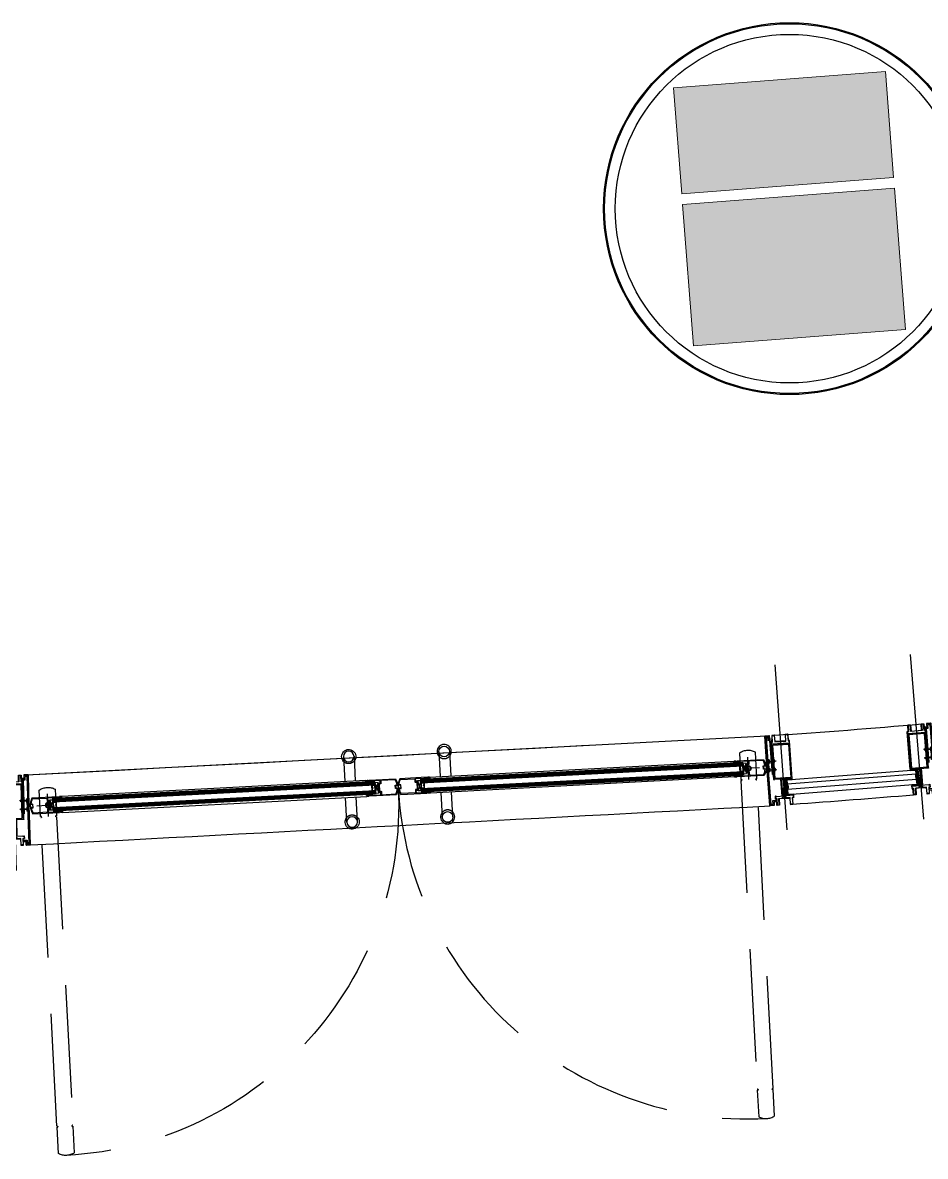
# Model space of a CAD drawing. Header units: centimetres. Extents: x 139057 to 200038, y 34824 to 80516.
# Drawn here: x 170755.1 to 171009.9, y 47423.4 to 47743.4 of the extents above; entities that cross this region are included whole.
import ezdxf

# ---------------------------------------------------------------- set-up
doc = ezdxf.new("R2010")
doc.units = ezdxf.units.CM
doc.header["$LTSCALE"] = 100
for name, pattern in [('LEV-124-TUN-CONN$0$A-FLPLR$0$CENTER', [2, 1.25, -0.25, 0.25, -0.25]), ('LEV-124-TUN-CONN$0$AFP0APIAZ$0$CENTER', [50.8, 31.75, -6.35, 6.35, -6.35]), ('LEV-124-TUN-CONN$0$CENTER', [50.8, 31.75, -6.35, 6.35, -6.35]), ('LEV-124-TUN-CONN$0$CENTER2', [28.575, 19.05, -3.175, 3.175, -3.175]), ('LEV-124-TUN-CONN$0$HIDDEN2', [4.7625, 3.175, -1.5875])]:
    doc.linetypes.add(name, pattern=pattern)
doc.layers.get('0').update_dxf_attribs({"lineweight": 0})
doc.layers.add('410_STRUTTURE_001-AM_0', color=7, linetype='Continuous', lineweight=0)
for name, color, linetype in [('A-FACCIATA', 8, 'Continuous'), ('A-FACCIATA MONTANTI', 13, 'Continuous'), ('A-FIN-ACCIAIO INOX', 12, 'Continuous'), ('A-SI-PORTE', 5, 'Continuous'), ('LEV-124-TUN-CONN$0$0-SCRN-40', 7, 'Continuous'), ('LEV-124-TUN-CONN$0$A-DOOR', 1, 'Continuous'), ('LEV-124-TUN-CONN$0$A-DOOR-STL', 1, 'Continuous'), ('LEV-124-TUN-CONN$0$A-FIN', 7, 'Continuous'), ('LEV-124-TUN-CONN$0$A-GLAZ-MULL', 1, 'Continuous'), ('LEV-124-TUN-CONN$0$A-GRID', 7, 'LEV-124-TUN-CONN$0$CENTER2'), ('LEV-124-TUN-CONN$0$A-HDDN', 7, 'LEV-124-TUN-CONN$0$HIDDEN2'), ('LEV-124-TUN-CONN$0$A-HTCH', 7, 'Continuous'), ('LEV-124-TUN-CONN$0$A-SCRN-50', 7, 'Continuous'), ('LEV-124-TUN-CONN$0$AFP0APIAZ$0$A-GRID', 7, 'LEV-124-TUN-CONN$0$AFP0APIAZ$0$CENTER')]:
    doc.layers.add(name, color=color, linetype=linetype)

# ---------------------------------------------------------------- blocks, each defined once
blk = doc.blocks.new('LEV-124-TUN-CONN$0$SS-JAMB')
at = {"layer": 'LEV-124-TUN-CONN$0$0-SCRN-40'}
for p, q in [((65, 14.6), (55.7, -14.6)), ((65, -14.6), (55.7, 14.6))]:
    blk.add_line(p, q, dxfattribs=at)
at = {"layer": 'LEV-124-TUN-CONN$0$A-DOOR'}
for p, q in [((65, 8), (65, 18, 0)), ((65, -8, 0), (65, -18, 0))]:
    blk.add_line(p, q, dxfattribs=at)
blk.add_lwpolyline([(73.5, -0.7), (70.9, -0.7), (70.9, -0.2), (73.5, -0.2, -0.414214), (74, -0.7), (74, -7.5, -0.414214), (73.5, -8), (65.5, -8, -0.414214), (65, -7.5), (65, 7.5, -0.414214), (65.5, 8), (73.5, 8, -0.414214), (74, 7.5), (74, 0.6, -0.414214), (73.5, 0.1), (70.9, 0.1), (70.9, 0.6), (73.5, 0.6), (73.5, 7.5), (65.5, 7.5), (65.5, -7.5), (73.5, -7.5)], format="xyb", close=True, dxfattribs=at)
at = {"layer": 'LEV-124-TUN-CONN$0$A-DOOR-STL'}
blk.add_lwpolyline([(81, -20), (81, -22.5), (6, -22.5, -0.270348), (6.2, 22.5), (81, 22.5), (81, 19.9), (75.7, 19.9), (76.3, 20.5), (50.5, 20.5), (50.5, 14.2, 0.414214), (51.8, 12.9), (54.4, 12.9, -0.414156), (55.7, 11.6), (55.7, -11.7, -0.414214), (54.4, -12.9), (51.8, -12.9, 0.414214), (50.5, -14.2), (50.5, -20.6), (76.3, -20.6), (75.7, -20)], format="xyb", close=True, dxfattribs=at)
blk.add_lwpolyline([(0.3, 5), (7.9, 5), (7.9, -5), (0.3, -5)], dxfattribs=at)
for points in [[(2.9, -5, 0.0936), (7.5, -19.9), (48, -19.9), (48, -11.7, -0.414214), (49.3, -10.4), (51.8, -10.4, 0.414214), (53.1, -9.1), (53.1, 9, 0.414214), (51.8, 10.3), (49.3, 10.3, -0.414214), (48, 11.6), (48, 19.9), (7.6, 19.9, 0.093793), (2.9, 5)], [(85.4, 21.8), (85.4, 19.4), (86.7, 19.4), (86.7, 20.2), (86.2, 20.2), (86.2, 21.7), (89.2, 21.7), (89.2, 20.2), (88.7, 20.2), (88.7, 19.4), (90, 19.4), (90, 22.5), (84, 22.5), (84, 21.5, -0.342519), (82.7, 19.9), (75.5, 19.9), (76.1, 20.5), (73.4, 20.5), (73.4, 19.3), (82.7, 19.3, 0.359532), (84.6, 21.4), (84.6, 21.8), (85.4, 21.8)], [(85.4, -21.9), (85.4, -19.5), (86.7, -19.5), (86.7, -20.3), (86.2, -20.3), (86.2, -21.8), (89.2, -21.8), (89.2, -20.3), (88.7, -20.3), (88.7, -19.5), (90, -19.5), (90, -22.6), (84, -22.6), (84, -21.6, 0.342519), (82.7, -20), (75.5, -20), (76.1, -20.6), (73.4, -20.6), (73.4, -19.3), (82.7, -19.3, -0.359532), (84.6, -21.5), (84.6, -21.9), (85.4, -21.9)]]:
    blk.add_lwpolyline(points, format="xyb", dxfattribs=at)
at = {"layer": 'LEV-124-TUN-CONN$0$A-HTCH'}
for p, q in [((6.9, 4), (0.3, 4)), ((6.9, -4), (6.9, 4)), ((6.9, -4), (0.3, -4))]:
    blk.add_line(p, q, dxfattribs=at)
at = {"layer": 'LEV-124-TUN-CONN$0$A-SCRN-50'}
blk.add_lwpolyline([(65, -14.6), (65, 14.6), (55.7, 14.6), (55.7, -14.6)], close=True, dxfattribs=at)
for points in [[(90, 19.4, 0.351176), (92, 17.9, -0.136872), (89.2, 18.7), (86.2, 18.7, 0.677859), (86.6, 17.9, -0.544776), (85.4, 19.4)], [(90, -19.5, -0.351176), (92, -18, 0.136872), (89.2, -18.8), (86.2, -18.8, -0.677859), (86.6, -18, 0.544776), (85.4, -19.5)]]:
    blk.add_lwpolyline(points, format="xyb", dxfattribs=at)
blk = doc.blocks.new('LEV-124-TUN-CONN$0$door-double-gl')
at = {"layer": 'LEV-124-TUN-CONN$0$A-DOOR'}
for p, q in [((980, 40.5), (69.8, 40.4, 0)), ((980, 30.5), (69.8, 30.4, 0)), ((980, 14.5), (69.8, 14.4, 0)), ((980, 4.5), (69.8, 4.4, 0))]:
    blk.add_line(p, q, dxfattribs=at)
at = {"layer": 'LEV-124-TUN-CONN$0$A-FIN'}
for p, q in [((94.8, 45, 0), (955, 45, 0)), ((955, -0.1, 0), (94.8, -0.1, 0))]:
    blk.add_line(p, q, dxfattribs=at)
at = {"layer": 'LEV-124-TUN-CONN$0$A-FIN', "elevation": 0}
for points in [[(895, 115), (895, 45)], [(925, 115), (925, 45)], [(895, -70), (895, 0)], [(925, -70), (925, 0)]]:
    blk.add_lwpolyline(points, dxfattribs=at)
at = {"layer": 'LEV-124-TUN-CONN$0$A-FIN'}
for centre, start, end in [((910, 115), 318.5908, 221.4101), ((910, -70), 138.5908, 41.4101)]:
    blk.add_arc(centre, 20, start, end, dxfattribs=at)
at = {"layer": 'LEV-124-TUN-CONN$0$A-HDDN', "linetype": 'LEV-124-TUN-CONN$0$A-FLPLR$0$CENTER'}
blk.add_line((23.2, 22.5, 0), (66.9, 22.5, 0), dxfattribs=at)
at = {"layer": 'LEV-124-TUN-CONN$0$A-HDDN', "elevation": 0}
blk.add_lwpolyline([(32.5, 1006.3), (32.5, 931.5), (35.1, 931.5), (35.1, 929.8, -0.342519), (33.5, 928.5), (32.5, 928.5), (32.5, 56.3), (33.4, 56.3, -0.350323), (35.1, 55), (35.1, 53.3), (32.5, 53.3), (32.5, -21.6, 0.270348), (77.5, -21.7), (77.5, 53.3), (74.9, 53.3), (74.9, 55, -0.342519), (76.6, 56.3), (77.5, 56.3), (77.5, 928.5), (76.6, 928.5, -0.346971), (74.9, 929.8), (74.9, 931.5), (77.5, 931.5), (77.5, 1006.5, 0.270348)], format="xyb", close=True, dxfattribs=at)
at = {"layer": 'LEV-124-TUN-CONN$0$A-HDDN', "linetype": 'LEV-124-TUN-CONN$0$HIDDEN2', "ltscale": 0.1}
for centre, start, end in [((910, 115), 221.4887, 318.6207), ((910, -70), 41.3802, 138.5122)]:
    blk.add_arc(centre, 20, start, end, dxfattribs=at)
at = {"layer": 'LEV-124-TUN-CONN$0$A-HTCH'}
for p, q in [((980, 38), (69.8, 37.9, 0)), ((980, 35.5), (69.8, 35.4, 0)), ((980, 33), (69.8, 32.9, 0)), ((980, 12), (69.8, 11.9, 0)), ((980, 9.5), (69.8, 9.4, 0)), ((980, 7), (69.8, 6.9, 0)), ((980, 7), (69.8, 6.9, 0))]:
    blk.add_line(p, q, dxfattribs=at)
for centre, radius in [((910, 115), 15), ((55, 22.5, 0), 7.5), ((55, 22.5, 0), 5.5), ((910, -70), 15)]:
    blk.add_circle(centre, radius, dxfattribs=at)
at = {"layer": 'LEV-124-TUN-CONN$0$AFP0APIAZ$0$A-GRID', "linetype": 'LEV-124-TUN-CONN$0$A-FLPLR$0$CENTER'}
blk.add_line((55, 54.2, 0), (55, -9.3, 0), dxfattribs=at)
at = {"layer": 'LEV-124-TUN-CONN$0$AFP0APIAZ$0$A-GRID', "linetype": 'LEV-124-TUN-CONN$0$HIDDEN2'}
blk.add_arc((55, 22.5, 0), 990, 0.0023, 90.0022, dxfattribs=at)
at = {"linetype": 'ByBlock'}
blk.add_blockref('LEV-124-TUN-CONN$0$SS-JAMB', (4.8, 22.5, 0), dxfattribs=at)
at = {"linetype": 'ByBlock', "xscale": -1}
blk.add_blockref('LEV-124-TUN-CONN$0$SS-JAMB', (1045, 22.5, 0), dxfattribs=at)
blk = doc.blocks.new('LEV-124-TUN-CONN$0$westdoors')
at = {"linetype": 'ByBlock'}
blk.add_blockref('LEV-124-TUN-CONN$0$door-double-gl', (-1045, 0), dxfattribs=at)
at = {"linetype": 'ByBlock', "xscale": -1}
blk.add_blockref('LEV-124-TUN-CONN$0$door-double-gl', (1045, 0), dxfattribs=at)
blk = doc.blocks.new('LEV-124-TUN-CONN$0$GI_frame-sst-1')
at = {"layer": 'LEV-124-TUN-CONN$0$0-SCRN-40'}
h = blk.add_hatch(dxfattribs=at)
h.set_pattern_fill('ANSI37', color=256, angle=43, style=0)
h.set_pattern_definition([(180.013844601, (36404807.9455, -17582966.8188), (-0.00076718752, 3.1749999073), []), (90.013844601, (36404807.9455, -17582966.8188), (3.1749999073, 0.00076718752), [])])
edge = h.paths.add_edge_path()
edge.add_line((-101063, -19637.2), (-101059.2, -19637.2))
edge.add_line((-101059.2, -19637.2), (-101059.2, -19622.6))
edge.add_line((-101059.2, -19622.6), (-101048.4, -19622.5))
edge.add_arc((-101040.4, -19611.1), 14, 234.8091, 304.5803)
edge.add_line((-101032.4, -19622.6), (-101018.9, -19622.5))
edge.add_line((-101018.9, -19622.5), (-101018.9, -19637.2))
edge.add_line((-101018.9, -19637.2), (-101015, -19637.2))
edge.add_line((-101015, -19637.2), (-101015, -19618.2))
edge.add_line((-101015, -19618.2), (-101063, -19618.2))
edge.add_line((-101063, -19618.2), (-101063, -19637.2))
at = {"layer": 'LEV-124-TUN-CONN$0$0-SCRN-40', "linetype": 'LEV-124-TUN-CONN$0$CENTER', "ltscale": 0.02, "elevation": 0}
for points in [[(-101115.1, -19571.3), (-101115.1, -19596.7)], [(-101091.1, -19571.3), (-101091.1, -19596.7)]]:
    blk.add_lwpolyline(points, dxfattribs=at)
at = {"layer": 'LEV-124-TUN-CONN$0$0-SCRN-40', "elevation": 0}
blk.add_lwpolyline([(-101063, -19637.2), (-101059.2, -19637.2), (-101059.2, -19622.6), (-101048.4, -19622.5, 0.314201), (-101032.4, -19622.6), (-101018.9, -19622.5), (-101018.9, -19637.2), (-101015, -19637.2), (-101015, -19618.2), (-101063, -19618.2)], format="xyb", close=True, dxfattribs=at)
at = {"layer": 'LEV-124-TUN-CONN$0$A-FIN'}
for p, q in [((-101120.7, -19573.2, 0), (-101120.7, -19575.5, 0)), ((-101120.7, -19575.5, 0), (-101119.7, -19576.9, 0)), ((-101119.7, -19576.9, 0), (-101110.6, -19576.9, 0)), ((-101109.6, -19575.5, 0), (-101110.6, -19576.9, 0)), ((-101109.6, -19574.9, 0), (-101109.6, -19575.5, 0)), ((-100991, -19569.2, 0), (-101101, -19569.2, 0)), ((-101096.7, -19574.9, 0), (-101096.7, -19575.5, 0)), ((-101096.7, -19575.5, 0), (-101095.7, -19576.9, 0)), ((-101095.7, -19576.9, 0), (-101086.6, -19576.9, 0)), ((-101085.6, -19575.5, 0), (-101086.6, -19576.9, 0)), ((-101085.6, -19573.2, 0), (-101085.6, -19575.5, 0)), ((-101163, -19586.2, 0), (-101078.1, -19586.2, 0)), ((-101063, -19586.2, 0), (-101163, -19586.2, 0)), ((-101129.1, -19586.2, 0), (-101078.1, -19586.2, 0)), ((-101016, -19586.2, 0), (-101009, -19586.2, 0)), ((-101016, -19587.2, 0), (-101016, -19586.2, 0)), ((-101015, -19587.2, 0), (-101016, -19587.2, 0)), ((-101008, -19587.2, 0), (-101008, -19589.2, 0)), ((-101015, -19637.2, 0), (-101016, -19637.2, 0)), ((-101016, -19637.2, 0), (-101016, -19638.2, 0)), ((-101016, -19638.2, 0), (-101009, -19638.2, 0)), ((-101008, -19637.2, 0), (-101008, -19635.2, 0))]:
    blk.add_line(p, q, dxfattribs=at)
at = {"layer": 'LEV-124-TUN-CONN$0$A-FIN', "elevation": 0}
for points in [[(-101101, -19569.2), (-101187.1, -19569.2, 0.404063), (-101188, -19570.2), (-101188, -19581.2, 0.414214), (-101187, -19582.2), (-101179, -19582.2, -0.414214), (-101178, -19583.2), (-101178, -19589.2)], [(-101000, -19589.2), (-101000, -19583.2, -0.414214), (-100999, -19582.2), (-100991, -19582.2, 0.414214), (-100990, -19581.2), (-100990, -19570.2, 0.404063), (-100991, -19569.2), (-101101, -19569.2)], [(-101062, -19637.2), (-101062, -19637.2), (-101062, -19638.2), (-101169, -19638.2, -0.414214), (-101170, -19637.2), (-101170, -19635.2), (-101187, -19635.2, -0.414214), (-101188, -19634.2), (-101188, -19628.2, -0.414214), (-101187, -19627.2), (-101170, -19627.2), (-101170, -19597.2), (-101187, -19597.2, -0.414214), (-101188, -19596.2), (-101188, -19590.2, -0.414214), (-101187, -19589.2), (-101170, -19589.2), (-101170, -19587.2, -0.414214), (-101169, -19586.2), (-101163, -19586.2), (-101163, -19587.2), (-101163, -19587.2)], [(-101008, -19612.2), (-101008, -19597.2), (-100991, -19597.2, 0.414214), (-100990, -19596.2), (-100990, -19590.2, 0.414214), (-100991, -19589.2), (-101008, -19589.2)], [(-101008, -19612.2), (-101008, -19627.2), (-100991, -19627.2, -0.414214), (-100990, -19628.2), (-100990, -19634.2, -0.414214), (-100991, -19635.2), (-101008, -19635.2)]]:
    blk.add_lwpolyline(points, format="xyb", dxfattribs=at)
for points in [[(-101096.7, -19574.9), (-101109.6, -19574.9)], [(-101101, -19586.2), (-101078.1, -19586.2)], [(-101063, -19586.2), (-101062, -19586.2), (-101062, -19587.2), (-101063, -19587.2)]]:
    blk.add_lwpolyline(points, dxfattribs=at)
at = {"layer": 'LEV-124-TUN-CONN$0$A-FIN'}
for centre, start, end in [((-101009, -19587.2, 0), 360, 90), ((-101009, -19637.2, 0), 270, 360)]:
    blk.add_arc(centre, 1, start, end, dxfattribs=at)
at = {"layer": 'LEV-124-TUN-CONN$0$A-GLAZ-MULL'}
for p, q in [((-101015, -19606.2, 0), (-101063, -19606.2, 0)), ((-101017, -19608.2, 0), (-101061, -19608.2, 0)), ((-101061, -19616.2, 0), (-101061, -19608.2, 0)), ((-101017, -19616.2, 0), (-101061, -19616.2, 0)), ((-101015, -19590.2, 0), (-101015, -19587.2, 0)), ((-101015, -19587.2, 0), (-101009, -19587.2, 0)), ((-101009, -19590.2, 0), (-101009, -19587.2, 0)), ((-101015, -19618.2, 0), (-101063, -19618.2, 0)), ((-101015, -19637.2, 0), (-101009, -19637.2, 0)), ((-101009, -19634.2, 0), (-101009, -19637.2, 0))]:
    blk.add_line(p, q, dxfattribs=at)
at = {"layer": 'LEV-124-TUN-CONN$0$A-GLAZ-MULL', "elevation": 0}
for points in [[(-101177, -19589.2), (-101177, -19581.2), (-101187, -19581.2), (-101187, -19570.2), (-101101, -19570.2)], [(-101078.1, -19583.2), (-101174, -19583.2), (-101174, -19578.2), (-101184, -19578.2), (-101184, -19573.2), (-101101, -19573.2)], [(-101078.1, -19583.2), (-101078.1, -19586.2), (-101174, -19586.2), (-101174, -19589.2)], [(-101001, -19589.2), (-101001, -19581.2), (-100991, -19581.2), (-100991, -19570.2), (-101101, -19570.2)], [(-101004, -19589.2), (-101004, -19578.2), (-100994, -19578.2), (-100994, -19573.2), (-101101, -19573.2)], [(-101017, -19616.2), (-101017, -19608.2)], [(-101015, -19590.2), (-101015, -19612.2)], [(-101015, -19637.2), (-101015, -19612.2)], [(-101009, -19590.2), (-100991, -19590.2), (-100991, -19590.2), (-100991, -19596.2)], [(-100991, -19596.2), (-101009, -19596.2), (-101009, -19612.2)], [(-100991, -19628.2), (-101009, -19628.2), (-101009, -19612.2)], [(-101009, -19634.2), (-100991, -19634.2), (-100991, -19634.2), (-100991, -19628.2)]]:
    blk.add_lwpolyline(points, dxfattribs=at)
for points in [[(-101163, -19637.2), (-101163, -19587.2), (-101169, -19587.2), (-101169, -19590.2), (-101187, -19590.2), (-101187, -19596.2), (-101169, -19596.2), (-101169, -19628.2), (-101187, -19628.2), (-101187, -19634.2), (-101169, -19634.2), (-101169, -19637.2)], [(-101163, -19587.2), (-101163, -19637.2), (-101063, -19637.2), (-101063, -19587.2)], [(-101160, -19590.2), (-101160, -19634.2), (-101066, -19634.2), (-101066, -19590.2)]]:
    blk.add_lwpolyline(points, close=True, dxfattribs=at)
at = {"layer": 'LEV-124-TUN-CONN$0$A-GRID', "ltscale": 0.5}
blk.add_line((-101386.1, -19612.2, 0), (-100919, -19612.2, 0), dxfattribs=at)
at = {"layer": 'LEV-124-TUN-CONN$0$A-HDDN'}
for p, q in [((-101117.3, -19573.8, 0), (-101117.3, -19575.1, 0)), ((-101117.3, -19573.8, 0), (-101117.3, -19575.1, 0)), ((-101113, -19575.1, 0), (-101117.3, -19575.1, 0)), ((-101113, -19575.1, 0), (-101117.3, -19575.1, 0)), ((-101116.9, -19573.5, 0), (-101117, -19573.5, 0)), ((-101116.9, -19573.5, 0), (-101117, -19573.5, 0)), ((-101116.9, -19573.5, 0), (-101113.3, -19573.5, 0)), ((-101116.6, -19575.1, 0), (-101116.6, -19573.8, 0)), ((-101116.6, -19575.1, 0), (-101116.6, -19573.8, 0)), ((-101115.9, -19573.5, 0), (-101115.9, -19573.2, 0)), ((-101115.9, -19575.3, 0), (-101115.9, -19575.1, 0)), ((-101115.9, -19575.9, 0), (-101115.9, -19575.8, 0)), ((-101115.9, -19575.9, 0), (-101115.9, -19590.3, 0)), ((-101115.9, -19575.9, 0), (-101115.9, -19590.2, 0)), ((-101114.3, -19573.5, 0), (-101114.3, -19573.2, 0)), ((-101114.3, -19575.3, 0), (-101114.3, -19575.1, 0)), ((-101114.3, -19575.9, 0), (-101114.3, -19575.8, 0)), ((-101114.3, -19575.9, 0), (-101114.3, -19590.3, 0)), ((-101114.2, -19575.9, 0), (-101114.2, -19590.2, 0)), ((-101113.7, -19575.1, 0), (-101113.7, -19573.8, 0)), ((-101113.7, -19575.1, 0), (-101113.7, -19573.8, 0)), ((-101113, -19573.8, 0), (-101113, -19575.1, 0)), ((-101113, -19573.8, 0), (-101113, -19575.1, 0)), ((-101093.3, -19573.8, 0), (-101093.3, -19575.1, 0)), ((-101093.3, -19573.8, 0), (-101093.3, -19575.1, 0)), ((-101089, -19575.1, 0), (-101093.3, -19575.1, 0)), ((-101089, -19575.1, 0), (-101093.3, -19575.1, 0)), ((-101092.9, -19573.5, 0), (-101093, -19573.5, 0)), ((-101092.9, -19573.5, 0), (-101093, -19573.5, 0)), ((-101092.9, -19573.5, 0), (-101089.3, -19573.5, 0)), ((-101092.6, -19575.1, 0), (-101092.6, -19573.8, 0)), ((-101092.6, -19575.1, 0), (-101092.6, -19573.8, 0)), ((-101091.9, -19573.5, 0), (-101091.9, -19573.2, 0)), ((-101091.9, -19575.3, 0), (-101091.9, -19575.1, 0)), ((-101091.9, -19575.9, 0), (-101091.9, -19575.8, 0)), ((-101091.9, -19575.9, 0), (-101091.9, -19590.3, 0)), ((-101091.9, -19575.9, 0), (-101091.9, -19590.2, 0)), ((-101090.3, -19573.5, 0), (-101090.3, -19573.2, 0)), ((-101090.3, -19575.3, 0), (-101090.3, -19575.1, 0)), ((-101090.3, -19575.9, 0), (-101090.3, -19575.8, 0)), ((-101090.3, -19575.9, 0), (-101090.3, -19590.3, 0)), ((-101090.2, -19575.9, 0), (-101090.2, -19590.2, 0)), ((-101089.7, -19575.1, 0), (-101089.7, -19573.8, 0)), ((-101089.7, -19575.1, 0), (-101089.7, -19573.8, 0)), ((-101089, -19573.8, 0), (-101089, -19575.1, 0)), ((-101089, -19573.8, 0), (-101089, -19575.1, 0)), ((-101038, -19612.2, 0), (-101036, -19609.7, 0)), ((-101036, -19614.7, 0), (-101038, -19612.2, 0)), ((-101014, -19609.7, 0), (-101036, -19609.7, 0)), ((-101036, -19614.7, 0), (-101036, -19609.7, 0)), ((-101014, -19614.7, 0), (-101036, -19614.7, 0)), ((-101014, -19609.7, 0), (-101009, -19604.7, 0)), ((-101014, -19614.7, 0), (-101009, -19619.7, 0)), ((-101008, -19604.7, 0), (-101009, -19604.7, 0)), ((-101009, -19619.7, 0), (-101009, -19604.7, 0)), ((-101008, -19619.7, 0), (-101009, -19619.7, 0))]:
    blk.add_line(p, q, dxfattribs=at)
at = {"layer": 'LEV-124-TUN-CONN$0$A-HDDN', "elevation": 0}
for points in [[(-101115.9, -19575.9), (-101117.7, -19575.9), (-101117.7, -19573.2)], [(-101112.6, -19573.2), (-101112.6, -19575.9), (-101114.2, -19575.9)], [(-101091.9, -19575.9), (-101093.7, -19575.9), (-101093.7, -19573.2)], [(-101088.6, -19573.2), (-101088.6, -19575.9), (-101090.2, -19575.9)], [(-101115.9, -19592.9), (-101117.7, -19592.9), (-101117.7, -19590.2)], [(-101112.6, -19590.2), (-101112.6, -19592.9), (-101115.9, -19592.9)], [(-101091.9, -19592.9), (-101093.7, -19592.9), (-101093.7, -19590.2)], [(-101088.6, -19590.2), (-101088.6, -19592.9), (-101091.9, -19592.9)]]:
    blk.add_lwpolyline(points, dxfattribs=at)
for points in [[(-101112.7, -19575.3), (-101117.7, -19575.3), (-101117.7, -19575.8), (-101112.7, -19575.8)], [(-101112.7, -19575.3), (-101117.7, -19575.3), (-101117.7, -19575.8), (-101112.7, -19575.8)], [(-101088.7, -19575.3), (-101093.7, -19575.3), (-101093.7, -19575.8), (-101088.7, -19575.8)], [(-101088.7, -19575.3), (-101093.7, -19575.3), (-101093.7, -19575.8), (-101088.7, -19575.8)], [(-101112.7, -19590.3), (-101117.6, -19590.3), (-101117.6, -19591.6), (-101112.7, -19591.6)], [(-101088.7, -19590.3), (-101093.6, -19590.3), (-101093.6, -19591.6), (-101088.7, -19591.6)]]:
    blk.add_lwpolyline(points, close=True, dxfattribs=at)
at = {"layer": 'LEV-124-TUN-CONN$0$A-HDDN'}
for centre, radius, start, end in [((-101117, -19573.8, 0), 0.268, 90, 180), ((-101117, -19573.8, 0), 0.268, 90, 180), ((-101116.9, -19573.8, 0), 0.268, 360, 90), ((-101116.9, -19573.8, 0), 0.268, 360, 90), ((-101116.1, -19574, 0), 0.498, 91.285, 152.5038), ((-101116.1, -19574, 0), 0.498, 91.285, 152.5038), ((-101114.2, -19574, 0), 0.498, 27.4962, 88.715), ((-101114.2, -19574, 0), 0.498, 27.4962, 88.715), ((-101113.5, -19573.8, 0), 0.268, 90, 180), ((-101113.5, -19573.8, 0), 0.268, 90, 180), ((-101113.3, -19573.8, 0), 0.268, 360, 90), ((-101113.3, -19573.8, 0), 0.268, 360, 90), ((-101093, -19573.8, 0), 0.268, 90, 180), ((-101093, -19573.8, 0), 0.268, 90, 180), ((-101092.9, -19573.8, 0), 0.268, 360, 90), ((-101092.9, -19573.8, 0), 0.268, 360, 90), ((-101092.1, -19574, 0), 0.498, 91.285, 152.5038), ((-101092.1, -19574, 0), 0.498, 91.285, 152.5038), ((-101090.2, -19574, 0), 0.498, 27.4962, 88.715), ((-101090.2, -19574, 0), 0.498, 27.4962, 88.715), ((-101089.5, -19573.8, 0), 0.268, 90, 180), ((-101089.5, -19573.8, 0), 0.268, 90, 180), ((-101089.3, -19573.8, 0), 0.268, 360, 90), ((-101089.3, -19573.8, 0), 0.268, 360, 90)]:
    blk.add_arc(centre, radius, start, end, dxfattribs=at)

msp = doc.modelspace()

# ---------------------------------------------------------------- hatches: boundary and pattern name
at = {"layer": '410_STRUTTURE_001-AM_0'}
for points in [[(170938.84, 47725), (170941.16, 47695.09), (171000.98, 47699.72), (170998.66, 47729.63)], [(170941.39, 47692.1), (170944.48, 47652.22), (171004.3, 47656.85), (171001.21, 47696.73)]]:
    msp.add_hatch(color=256, dxfattribs=at).paths.add_polyline_path(points)

# ---------------------------------------------------------------- linework, layer by layer
at = {"layer": '410_STRUTTURE_001-AM_0', "elevation": 0}
for points in [[(171000.98, 47699.72), (170998.66, 47729.63), (170938.84, 47725), (170941.16, 47695.09)], [(171004.3, 47656.85), (171001.21, 47696.73), (170941.39, 47692.1), (170944.48, 47652.22)]]:
    msp.add_lwpolyline(points, close=True, dxfattribs=at)
at = {"layer": 'A-FACCIATA', "color": 1}
msp.add_line((170756.16, 47531.07, 0), (170965.06, 47542.1, 0), dxfattribs=at)
at = {"layer": 'A-FACCIATA', "color": 1, "elevation": 0}
for points in [[(170970.89, 47528.53), (171007.33, 47531.35), (171007.23, 47532.42), (170970.83, 47529.6)], [(170971.09, 47525.58), (171007.59, 47528.41), (171007.46, 47529.75), (170971.01, 47526.93)]]:
    msp.add_lwpolyline(points, close=True, dxfattribs=at)
at = {"layer": 'A-FACCIATA', "color": 1}
for centre, radius, start, end in [((170859.33, 49208.39, 0), 1669.62, 273.7063, 275.13702), ((170449.52, 54506.89, 0), 7003.65, 274.282299, 274.562349)]:
    msp.add_arc(centre, radius, start, end, dxfattribs=at)
at = {"layer": 'A-FACCIATA'}
msp.add_arc((147561, 488840.5, 0), 441938.37, 273.0086892, 273.0358108, dxfattribs=at)
at = {"layer": 'A-FIN-ACCIAIO INOX'}
for radius in [52.5, 52.2, 49.2]:
    msp.add_circle((170971.57, 47690.92, 0), radius, dxfattribs=at)
at = {"layer": 'LEV-124-TUN-CONN$0$A-HDDN', "ltscale": 0.5}
msp.add_arc((147561, 488840.5, 0), 441918.57, 273.0086892, 273.0358108, dxfattribs=at)

# ---------------------------------------------------------------- block references
at = {"layer": 'A-FACCIATA MONTANTI', "xscale": 0.1, "yscale": 0.1, "zscale": 0.1}
for p, rotation in [((173786.33, 37619.96, 0), 274.6731422224292), ((173040.94, 37481.13, 0), 271.8598109620274)]:
    msp.add_blockref('LEV-124-TUN-CONN$0$GI_frame-sst-1', p, dxfattribs=dict(at, rotation=rotation))
at = {"layer": 'A-FACCIATA MONTANTI', "extrusion": (-1.7578e-13, -1.25124e-14, -1), "xscale": 0.1, "yscale": 0.1, "zscale": -0.1, "rotation": 265.8298636397851}
msp.add_blockref('LEV-124-TUN-CONN$0$GI_frame-sst-1', (-169748.64, 37307.75, 0), dxfattribs=at)
at = {"layer": 'A-SI-PORTE', "extrusion": (0, 0, -1), "xscale": 0.1, "yscale": 0.1, "zscale": -0.1, "rotation": 176.9828218718029}
msp.add_blockref('LEV-124-TUN-CONN$0$westdoors', (-170860.96, 47529.97, 0), dxfattribs=at)

doc.saveas('drawing.dxf')
